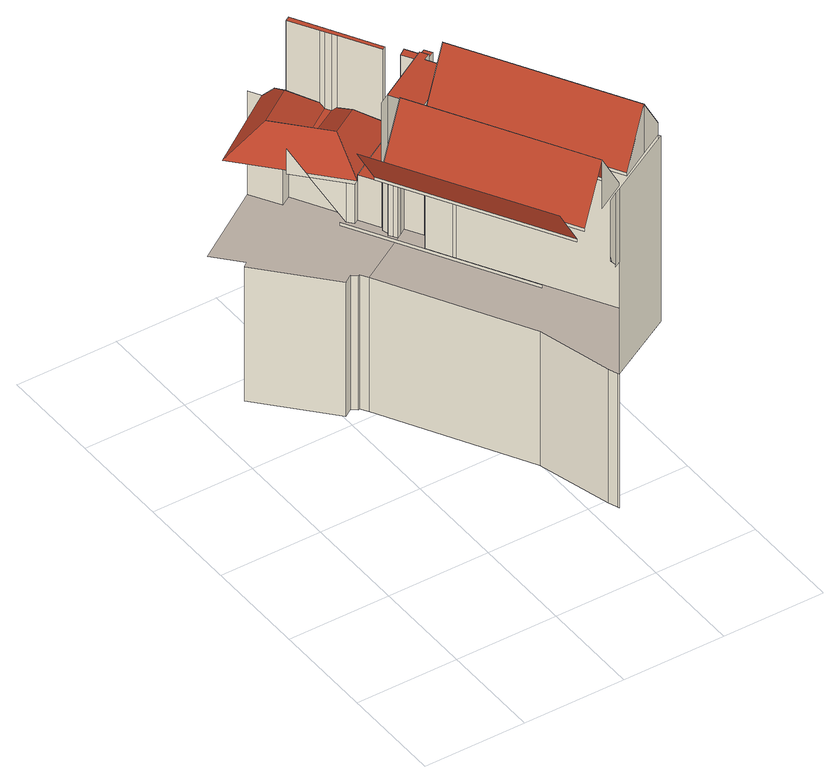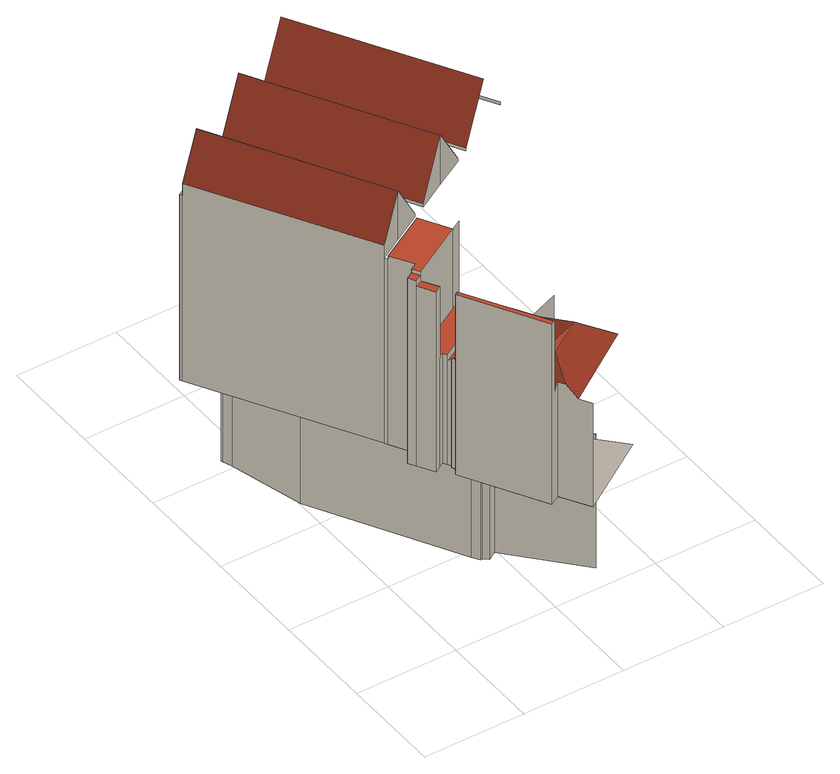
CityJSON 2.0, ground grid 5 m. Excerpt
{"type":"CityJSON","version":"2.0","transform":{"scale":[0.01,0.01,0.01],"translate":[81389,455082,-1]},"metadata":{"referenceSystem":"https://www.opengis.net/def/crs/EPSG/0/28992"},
"CityObjects":{
"building1":{"type":"Building","attributes":{"Volume":104797.07,"Dakoppervlakte":8542.52,"Muuroppervlakte":13883.88,"Vloeroppervlakte":5073.26,"hoogte_Z_max_in_m_NAP":34.28,"GEB_DOEL":"kantoorfunctie - kantoorfunctie,woonfunctie","yearOfConstruction":1620,"measuredHeight":34.75},"geometry":[{"type":"MultiSurface","lod":"2","boundaries":[[[0,1,2,3]],[[4,5,6,7]],[[5,8,9,6]],[[10,11,12,13]],[[13,12,14,15]],[[16,17,18]],[[13,15,19,10]],[[20,21,22,23]],[[24,25,16]],[[26,27,11,10]],[[28,29,30,31]],[[32,33,25,24]],[[34,31,33,32]],[[23,22,35,36]],[[37,38,39,31,34]],[[28,40,41,29]],[[31,39,42,43]],[[36,35,44,45]],[[46,47,38,48]],[[45,44,49,50]],[[50,49,51,52]],[[30,29,53,54,55]],[[26,10,19,56]],[[56,57,27,26]],[[58,59,60,61,62,63,51,49,44,35,22,21,64,65,66,67,68]],[[69,70,71]],[[72,73,74,71,70]],[[75,76,77,78]],[[52,51,79,80]],[[81,53,29,41,82]],[[19,83,57,56]],[[55,54,84,67,66,85]],[[86,87,88,89,42,39,38,47]],[[90,91,73,72,92]],[[54,53,81,93,84]],[[40,28,94,95,96]],[[41,40,96,82]],[[43,42,89,97]],[[98,94,28,31,43,97,99,100]],[[101,102,103,104]],[[78,77,105,106]],[[104,103,107,108]],[[80,79,102,101]],[[93,109,110,68,67,84]],[[81,111,109,93]],[[112,113,114,86,47,46]],[[115,116,117,112,46,118]],[[82,119,111,81]],[[118,120,121,115]],[[96,122,119,82]],[[95,123,122,96]],[[124,75,78,106]],[[125,110,109,111,119,122,123,126]],[[125,58,68,110]],[[127,95,94,98,128]],[[127,126,123,95]],[[129,130,76,75]],[[97,62,61,99]],[[99,61,60,100]],[[88,63,62,97,89]],[[100,60,59,128,98]],[[127,128,59,58,125,126]],[[131,63,88,87]],[[132,133,134,135,107,103,102,79,51,63,131,136,137,138,139,140]],[[86,114,141,87]],[[116,115,121,132,140]],[[136,131,87,141,142]],[[116,140,139,143,117]],[[114,144,142,141]],[[117,143,113,112]],[[130,133,132,121]],[[145,144,114,113]],[[143,146,145,113]],[[144,137,136,142]],[[106,105,147,124]],[[143,139,138,146]],[[91,90,107,135,148]],[[75,124,149,129]],[[146,138,137,144,145]],[[149,150,134,133,130,129]],[[124,147,150,149]],[[148,135,134,150]]],"semantics":{"surfaces":[{"type":"WallSurface"},{"type":"RoofSurface"},{"type":"OuterCeilingSurface"}],"values":[0,1,0,0,0,0,1,0,0,0,1,0,0,0,0,1,0,0,0,0,0,1,1,0,2,0,0,0,0,1,0,0,1,0,1,1,1,0,1,0,0,0,0,0,0,0,1,0,0,0,0,1,1,0,1,0,0,0,0,0,0,0,0,2,0,0,0,0,1,0,0,0,1,0,0,0,0,1,0,0,0,0]}}]}
},
"vertices":[
[21,888,1788],[21,888,1772],[485,82,1772],[485,82,1788],[628,164,2035],[771,246,1788],[306,1053,1788],[164,971,2035],[771,246,1772],[306,1053,1772],[516,1172,2035],[516,1172,1772],[373,1090,1772],[373,1090,1788],[837,284,1772],[837,284,1788],[392,1656,1331],[327,1729,1331],[327,1729,1465],[980,366,2035],[220,1882,53],[220,1882,774],[511,1561,774],[511,1561,53],[496,1542,1120],[496,1542,1331],[658,1254,1788],[658,1254,1772],[560,1700,1471],[357,1924,1471],[156,1952,1331],[544,1525,1331],[522,1513,1120],[522,1513,1331],[544,1525,1120],[552,1590,774],[552,1590,53],[599,1432,1120],[599,1432,1364],[544,1525,1364],[565,1879,1331],[551,1893,1331],[595,1556,1364],[595,1556,1331],[577,1567,774],[577,1567,53],[649,1461,1790],[649,1461,1364],[599,1432,1790],[585,1571,774],[585,1571,53],[608,1535,774],[608,1535,53],[532,2043,1471],[560,2159,1389],[531,2208,1331],[1122,448,1788],[1122,448,1772],[849,1770,774],[827,1756,774],[836,1723,774],[828,1717,774],[839,1699,774],[851,1679,774],[244,1903,774],[131,2025,774],[496,2265,774],[579,2126,774],[628,2156,774],[1027,364,1467],[1036,388,1450],[1036,388,1467],[1081,415,1390],[1081,415,1772],[1036,388,1772],[865,1370,2035],[865,1370,1772],[722,1288,1772],[722,1288,1788],[996,848,774],[996,847,53],[685,2011,1354],[696,1992,1331],[980,366,1772],[579,2126,1389],[496,2265,1331],[917,1616,1364],[872,1692,1364],[851,1679,1364],[839,1699,1364],[1112,433,1377],[1112,433,1772],[1081,415,1377],[607,2143,1356],[695,1780,1471],[725,1943,1355],[712,1965,1331],[839,1699,1331],[832,1736,1366],[828,1717,1352],[836,1723,1353],[1092,484,53],[1092,484,774],[1109,441,774],[1109,441,53],[1185,484,1772],[1185,484,1788],[1112,433,774],[1112,433,53],[607,2143,1743],[628,2156,1743],[685,2011,1743],[917,1616,1790],[917,1616,1772],[917,1616,1743],[969,1452,1790],[907,1561,1790],[938,1579,1790],[732,1315,1790],[696,1992,1743],[732,1315,1772],[969,1452,1772],[712,1965,1743],[725,1943,1743],[1327,567,2035],[849,1770,1743],[832,1760,1743],[832,1760,1353],[827,1756,1360],[978,1436,1838],[978,1436,1772],[872,1692,774],[969,1452,774],[978,1436,774],[1441,632,774],[1448,619,774],[905,1714,774],[951,1635,774],[972,1599,774],[938,1579,774],[907,1561,774],[872,1692,1743],[905,1714,1743],[938,1579,1772],[951,1635,1743],[951,1635,1772],[972,1599,1772],[1327,567,1772],[1448,619,1772],[1441,632,1839],[1441,632,1772]
]}
